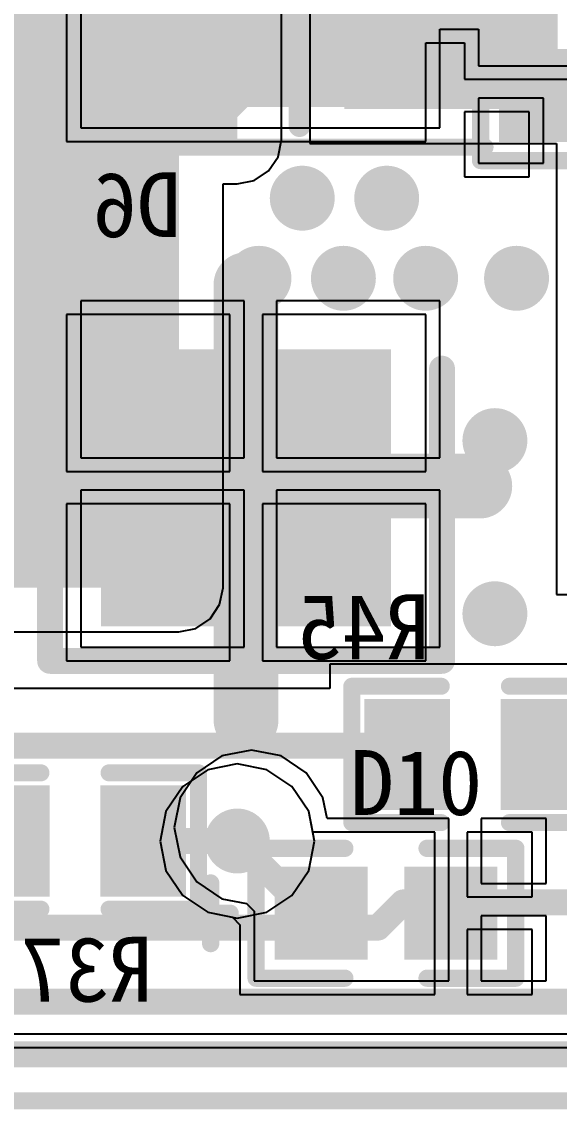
# Model space of a CAD drawing. Header units: millimetres. Extents: x 192 to 285.3, y 128.7 to 184.7.
# Drawn here: x 223.99 to 230.3, y 134.5 to 147.27 of the extents above; entities that cross this region are included whole.
import ezdxf

# ---------------------------------------------------------------- set-up
doc = ezdxf.new("R2010")
doc.units = ezdxf.units.MM
for name, color, linetype in [('BottomLayer', 5, 'Continuous'), ('BottomOverlay', 54, 'Continuous'), ('BottomPaste', 16, 'Continuous'), ('BottomSolder', 6, 'Continuous'), ('ConnectLayer', 7, 'Continuous'), ('KeepOutLayer', 6, 'Continuous'), ('MidLayer1', 16, 'Continuous'), ('MidLayer2', 76, 'Continuous'), ('MultiLayer', 9, 'Continuous'), ('TopLayer', 1, 'Continuous'), ('TopOverlay', 2, 'Continuous'), ('TopPaste', 8, 'Continuous'), ('TopSolder', 216, 'Continuous'), ('ViaHoleLayer', 16, 'Continuous')]:
    doc.layers.add(name, color=color, linetype=linetype)

# ---------------------------------------------------------------- blocks, each defined once
blk = doc.blocks.new('0603_____11')
at = {"layer": 'TopLayer'}
for points in [[(0.4445, 0.4445), (-0.4445, 0.4445), (0.4445, -0.4445), (-0.4445, -0.4445)], [(1.9685, 0.4445), (1.0795, 0.4445), (1.9685, -0.4445), (1.0795, -0.4445)]]:
    blk.add_solid(points, dxfattribs=at)
at = {"layer": 'TopOverlay', "const_width": 0.2032}
for points in [[(-0.762, 0.762), (0.2794, 0.762)], [(-0.762, -0.762), (-0.762, 0.762)], [(1.2446, 0.762), (2.286, 0.762)], [(2.286, -0.762), (2.286, 0.762)], [(-1.2954, -0.3556), (-1.2954, 0.3556)], [(-1.5748, 0), (-1.0668, 0)], [(-0.762, -0.762), (0.2794, -0.762)], [(1.2446, -0.762), (2.286, -0.762)]]:
    blk.add_lwpolyline(points, dxfattribs=at)
at = {"layer": 'TopOverlay', "const_width": 0.1016}
for points in [[(-0.8128, 0.762, 1), (-0.7112, 0.762, 1)], [(-0.8128, 0.762, 1), (-0.7112, 0.762, 1)], [(0.2286, 0.762, 1), (0.3302, 0.762, 1)], [(1.1938, 0.762, 1), (1.2954, 0.762, 1)], [(2.2352, 0.762, 1), (2.3368, 0.762, 1)], [(2.2352, 0.762, 1), (2.3368, 0.762, 1)], [(-1.3462, 0.3556, 1), (-1.2446, 0.3556, 1)], [(-1.6256, 0, 1), (-1.524, 0, 1)], [(-1.1176, 0, 1), (-1.016, 0, 1)], [(-1.3462, -0.3556, 1), (-1.2446, -0.3556, 1)], [(-0.8128, -0.762, 1), (-0.7112, -0.762, 1)], [(-0.8128, -0.762, 1), (-0.7112, -0.762, 1)], [(0.2286, -0.762, 1), (0.3302, -0.762, 1)], [(1.1938, -0.762, 1), (1.2954, -0.762, 1)], [(2.2352, -0.762, 1), (2.3368, -0.762, 1)], [(2.2352, -0.762, 1), (2.3368, -0.762, 1)]]:
    blk.add_lwpolyline(points, format="xyb", close=True, dxfattribs=at)
at = {"layer": 'TopPaste'}
for points in [[(0.4445, 0.4445), (-0.4445, 0.4445), (0.4445, -0.4445), (-0.4445, -0.4445)], [(1.9685, 0.4445), (1.0795, 0.4445), (1.9685, -0.4445), (1.0795, -0.4445)]]:
    blk.add_solid(points, dxfattribs=at)
at = {"layer": 'TopSolder'}
for points in [[(0.5461, 0.5461), (-0.5461, 0.5461), (0.5461, -0.5461), (-0.5461, -0.5461)], [(2.0701, 0.5461), (0.9779, 0.5461), (2.0701, -0.5461), (0.9779, -0.5461)]]:
    blk.add_solid(points, dxfattribs=at)
blk = doc.blocks.new('DO_214AC_B_16')
at = {"layer": 'BottomLayer'}
for points in [[(-1.137, -0.806), (1.163, -0.806), (-1.137, 0.794), (1.163, 0.794)], [(3.263, -0.806), (5.563, -0.806), (3.263, 0.794), (5.563, 0.794)]]:
    blk.add_solid(points, dxfattribs=at)
at = {"layer": 'BottomOverlay'}
for points, const_width in [([(-0.387, 1.344), (4.813, 1.344)], 0.2), ([(1.619, 0.921), (2.635, -0.095)], 0.254), ([(1.619, -1.111), (1.619, 0.921)], 0.254), ([(2.635, -0.603), (2.635, 0.921)], 0.254), ([(1.619, -1.111), (2.635, -0.095)], 0.254), ([(2.635, -1.111), (2.635, -0.603)], 0.254), ([(-0.387, -1.356), (4.813, -1.356)], 0.2)]:
    blk.add_lwpolyline(points, dxfattribs=dict(at, const_width=const_width))
for points, const_width in [([(-0.437, 1.344, 1), (-0.337, 1.344, 1)], 0.1), ([(4.763, 1.344, 1), (4.863, 1.344, 1)], 0.1), ([(1.556, 0.921, 1), (1.683, 0.921, 1)], 0.127), ([(1.556, 0.921, 1), (1.683, 0.921, 1)], 0.127), ([(2.572, 0.921, 1), (2.699, 0.921, 1)], 0.127), ([(2.572, -0.095, 1), (2.699, -0.095, 1)], 0.127), ([(2.572, -0.095, 1), (2.699, -0.095, 1)], 0.127), ([(2.572, -0.603, 1), (2.699, -0.603, 1)], 0.127), ([(2.572, -0.603, 1), (2.699, -0.603, 1)], 0.127), ([(1.556, -1.111, 1), (1.683, -1.111, 1)], 0.127), ([(1.556, -1.111, 1), (1.683, -1.111, 1)], 0.127), ([(2.572, -1.111, 1), (2.699, -1.111, 1)], 0.127), ([(-0.437, -1.356, 1), (-0.337, -1.356, 1)], 0.1), ([(4.763, -1.356, 1), (4.863, -1.356, 1)], 0.1)]:
    blk.add_lwpolyline(points, format="xyb", close=True, dxfattribs=dict(at, const_width=const_width))
at = {"layer": 'BottomPaste'}
for points in [[(-1.137, -0.806), (1.163, -0.806), (-1.137, 0.794), (1.163, 0.794)], [(3.263, -0.806), (5.563, -0.806), (3.263, 0.794), (5.563, 0.794)]]:
    blk.add_solid(points, dxfattribs=at)
at = {"layer": 'BottomSolder'}
for points in [[(-1.238, -0.908), (1.265, -0.908), (-1.238, 0.895), (1.265, 0.895)], [(3.162, -0.908), (5.665, -0.908), (3.162, 0.895), (5.665, 0.895)]]:
    blk.add_solid(points, dxfattribs=at)
blk = doc.blocks.new('0603_18')
at = {"layer": 'TopLayer'}
for points in [[(0.4445, 0.4445), (-0.4445, 0.4445), (0.4445, -0.4445), (-0.4445, -0.4445)], [(1.9685, 0.4445), (1.0795, 0.4445), (1.9685, -0.4445), (1.0795, -0.4445)]]:
    blk.add_solid(points, dxfattribs=at)
at = {"layer": 'TopOverlay', "const_width": 0.2032}
for points in [[(-0.762, -0.762), (-0.762, 0.762)], [(0.2794, 0.762), (-0.762, 0.762)], [(2.286, 0.762), (1.2446, 0.762)], [(2.286, -0.762), (2.286, 0.762)], [(0.2794, -0.762), (-0.762, -0.762)], [(2.286, -0.762), (1.2446, -0.762)]]:
    blk.add_lwpolyline(points, dxfattribs=at)
at = {"layer": 'TopOverlay', "const_width": 0.1016}
for points in [[(-0.8128, 0.762, 1), (-0.7112, 0.762, 1)], [(-0.8128, 0.762, 1), (-0.7112, 0.762, 1)], [(0.2286, 0.762, 1), (0.3302, 0.762, 1)], [(1.1938, 0.762, 1), (1.2954, 0.762, 1)], [(2.2352, 0.762, 1), (2.3368, 0.762, 1)], [(2.2352, 0.762, 1), (2.3368, 0.762, 1)], [(-0.8128, -0.762, 1), (-0.7112, -0.762, 1)], [(-0.8128, -0.762, 1), (-0.7112, -0.762, 1)], [(0.2286, -0.762, 1), (0.3302, -0.762, 1)], [(1.1938, -0.762, 1), (1.2954, -0.762, 1)], [(2.2352, -0.762, 1), (2.3368, -0.762, 1)], [(2.2352, -0.762, 1), (2.3368, -0.762, 1)]]:
    blk.add_lwpolyline(points, format="xyb", close=True, dxfattribs=at)
at = {"layer": 'TopPaste'}
for points in [[(0.4445, 0.4445), (-0.4445, 0.4445), (0.4445, -0.4445), (-0.4445, -0.4445)], [(1.9685, 0.4445), (1.0795, 0.4445), (1.9685, -0.4445), (1.0795, -0.4445)]]:
    blk.add_solid(points, dxfattribs=at)
at = {"layer": 'TopSolder'}
for points in [[(0.5461, 0.5461), (-0.5461, 0.5461), (0.5461, -0.5461), (-0.5461, -0.5461)], [(2.0701, 0.5461), (0.9779, 0.5461), (2.0701, -0.5461), (0.9779, -0.5461)]]:
    blk.add_solid(points, dxfattribs=at)
blk = doc.blocks.new('7343_68')
at = {"layer": 'TopLayer'}
for points in [[(1.524, 1.6), (-1.524, 1.6), (1.524, -1.6), (-1.524, -1.6)], [(7.62, 1.6), (4.572, 1.6), (7.62, -1.6), (4.572, -1.6)]]:
    blk.add_solid(points, dxfattribs=at)
at = {"layer": 'TopOverlay', "const_width": 0.305}
for points in [[(-2.159, 1.792), (-1.651, 2.3)], [(1.397, 2.3), (-1.651, 2.3)], [(8.128, 2.3), (4.699, 2.3)], [(8.128, -2.3), (8.128, 2.3)], [(-2.159, -1.792), (-2.159, 1.792)], [(-1.651, -2.3), (-2.159, -1.792)], [(1.397, -2.3), (-1.651, -2.3)], [(8.128, -2.3), (4.699, -2.3)]]:
    blk.add_lwpolyline(points, dxfattribs=at)
at = {"layer": 'TopOverlay', "const_width": 0.152}
for points in [[(-1.727, 2.3, 1), (-1.575, 2.3, 1)], [(-1.727, 2.3, 1), (-1.575, 2.3, 1)], [(1.321, 2.3, 1), (1.473, 2.3, 1)], [(4.623, 2.3, 1), (4.775, 2.3, 1)], [(8.052, 2.3, 1), (8.204, 2.3, 1)], [(8.052, 2.3, 1), (8.204, 2.3, 1)], [(-2.235, 1.792, 1), (-2.083, 1.792, 1)], [(-2.235, 1.792, 1), (-2.083, 1.792, 1)], [(-2.235, -1.792, 1), (-2.083, -1.792, 1)], [(-2.235, -1.792, 1), (-2.083, -1.792, 1)], [(-1.727, -2.3, 1), (-1.575, -2.3, 1)], [(-1.727, -2.3, 1), (-1.575, -2.3, 1)], [(1.321, -2.3, 1), (1.473, -2.3, 1)], [(4.623, -2.3, 1), (4.775, -2.3, 1)], [(8.052, -2.3, 1), (8.204, -2.3, 1)], [(8.052, -2.3, 1), (8.204, -2.3, 1)]]:
    blk.add_lwpolyline(points, format="xyb", close=True, dxfattribs=at)
at = {"layer": 'TopPaste'}
for points in [[(1.524, 1.6), (-1.524, 1.6), (1.524, -1.6), (-1.524, -1.6)], [(7.62, 1.6), (4.572, 1.6), (7.62, -1.6), (4.572, -1.6)]]:
    blk.add_solid(points, dxfattribs=at)
at = {"layer": 'TopSolder'}
for points in [[(1.626, 1.702), (-1.626, 1.702), (1.626, -1.702), (-1.626, -1.702)], [(7.722, 1.702), (4.47, 1.702), (7.722, -1.702), (4.47, -1.702)]]:
    blk.add_solid(points, dxfattribs=at)
blk = doc.blocks.new('0603_B_112')
at = {"layer": 'BottomLayer'}
for points in [[(-1.2, -0.55), (-0.4, -0.55), (-1.2, 0.55), (-0.4, 0.55)], [(0.4, -0.55), (1.2, -0.55), (0.4, 0.55), (1.2, 0.55)]]:
    blk.add_solid(points, dxfattribs=at)
at = {"layer": 'BottomOverlay', "const_width": 0.2}
for points in [[(-1.45, 0.8), (-0.4, 0.8)], [(-1.45, -0.8), (-1.45, 0.8)], [(0.4, 0.8), (1.45, 0.8)], [(1.45, -0.8), (1.45, 0.8)], [(-1.45, -0.8), (-0.4, -0.8)], [(0.4, -0.8), (1.45, -0.8)]]:
    blk.add_lwpolyline(points, dxfattribs=at)
at = {"layer": 'BottomOverlay', "const_width": 0.1}
for points in [[(-1.5, 0.8, 1), (-1.4, 0.8, 1)], [(-1.5, 0.8, 1), (-1.4, 0.8, 1)], [(-0.45, 0.8, 1), (-0.35, 0.8, 1)], [(0.35, 0.8, 1), (0.45, 0.8, 1)], [(1.4, 0.8, 1), (1.5, 0.8, 1)], [(1.4, 0.8, 1), (1.5, 0.8, 1)], [(-1.5, -0.8, 1), (-1.4, -0.8, 1)], [(-1.5, -0.8, 1), (-1.4, -0.8, 1)], [(-0.45, -0.8, 1), (-0.35, -0.8, 1)], [(0.35, -0.8, 1), (0.45, -0.8, 1)], [(1.4, -0.8, 1), (1.5, -0.8, 1)], [(1.4, -0.8, 1), (1.5, -0.8, 1)]]:
    blk.add_lwpolyline(points, format="xyb", close=True, dxfattribs=at)
at = {"layer": 'BottomPaste'}
for points in [[(-1.2, -0.55), (-0.4, -0.55), (-1.2, 0.55), (-0.4, 0.55)], [(0.4, -0.55), (1.2, -0.55), (0.4, 0.55), (1.2, 0.55)]]:
    blk.add_solid(points, dxfattribs=at)
at = {"layer": 'BottomSolder'}
for points in [[(-1.302, -0.652), (-0.298, -0.652), (-1.302, 0.652), (-0.298, 0.652)], [(0.298, -0.652), (1.302, -0.652), (0.298, 0.652), (1.302, 0.652)]]:
    blk.add_solid(points, dxfattribs=at)
blk = doc.blocks.new('0603_B_113')
at = {"layer": 'BottomLayer'}
for points in [[(-1.2, -0.55), (-0.4, -0.55), (-1.2, 0.55), (-0.4, 0.55)], [(0.4, -0.55), (1.2, -0.55), (0.4, 0.55), (1.2, 0.55)]]:
    blk.add_solid(points, dxfattribs=at)
at = {"layer": 'BottomOverlay', "const_width": 0.2}
for points in [[(-0.4, 0.8), (-1.45, 0.8)], [(-1.45, 0.8), (-1.45, -0.8)], [(1.45, 0.8), (0.4, 0.8)], [(1.45, 0.8), (1.45, -0.8)], [(-0.4, -0.8), (-1.45, -0.8)], [(1.45, -0.8), (0.4, -0.8)]]:
    blk.add_lwpolyline(points, dxfattribs=at)
at = {"layer": 'BottomOverlay', "const_width": 0.1}
for points in [[(-1.5, 0.8, 1), (-1.4, 0.8, 1)], [(-1.5, 0.8, 1), (-1.4, 0.8, 1)], [(-0.45, 0.8, 1), (-0.35, 0.8, 1)], [(0.35, 0.8, 1), (0.45, 0.8, 1)], [(1.4, 0.8, 1), (1.5, 0.8, 1)], [(1.4, 0.8, 1), (1.5, 0.8, 1)], [(-1.5, -0.8, 1), (-1.4, -0.8, 1)], [(-1.5, -0.8, 1), (-1.4, -0.8, 1)], [(-0.45, -0.8, 1), (-0.35, -0.8, 1)], [(0.35, -0.8, 1), (0.45, -0.8, 1)], [(1.4, -0.8, 1), (1.5, -0.8, 1)], [(1.4, -0.8, 1), (1.5, -0.8, 1)]]:
    blk.add_lwpolyline(points, format="xyb", close=True, dxfattribs=at)
at = {"layer": 'BottomPaste'}
for points in [[(-1.2, -0.55), (-0.4, -0.55), (-1.2, 0.55), (-0.4, 0.55)], [(0.4, -0.55), (1.2, -0.55), (0.4, 0.55), (1.2, 0.55)]]:
    blk.add_solid(points, dxfattribs=at)
at = {"layer": 'BottomSolder'}
for points in [[(-1.302, -0.652), (-0.298, -0.652), (-1.302, 0.652), (-0.298, 0.652)], [(0.298, -0.652), (1.302, -0.652), (0.298, 0.652), (1.302, 0.652)]]:
    blk.add_solid(points, dxfattribs=at)

msp = doc.modelspace()

# ---------------------------------------------------------------- linework, layer by layer
at = {"layer": 'BottomLayer'}
for p, q in [((227.038, 145.881), (227.038, 148.268)), ((227.371, 148.268), (227.371, 145.836)), ((226.999, 145.682), (227.038, 145.881)), ((227.371, 145.836), (230.265, 145.836)), ((230.265, 145.836), (230.265, 144.745)), ((226.887, 145.514), (226.999, 145.682)), ((226.719, 145.402), (226.887, 145.514)), ((226.52, 145.363), (226.719, 145.402)), ((226.353, 142.553), (226.353, 145.363)), ((226.353, 145.363), (226.52, 145.363)), ((230.265, 144.745), (230.265, 143.345)), ((230.265, 143.345), (230.265, 141.945)), ((226.353, 140.623), (226.353, 142.553)), ((230.265, 141.945), (230.265, 140.545)), ((226.313, 140.425), (226.353, 140.623)), ((230.265, 140.545), (232.815, 140.545)), ((226.201, 140.257), (226.313, 140.425)), ((225.835, 140.105), (226.033, 140.144)), ((226.033, 140.144), (226.201, 140.257)), ((220.78, 140.105), (225.835, 140.105)), ((231.022, 139.725), (227.606, 139.725)), ((227.606, 139.725), (227.606, 139.442)), ((227.606, 139.442), (221.72, 139.442))]:
    msp.add_line(p, q, dxfattribs=at)
for points, const_width in [([(227.092, 145.195, 1), (227.473, 145.195, 1)], 0.381), ([(228.083, 145.195, 1), (228.464, 145.195, 1)], 0.381), ([(226.584, 144.255, 1), (226.965, 144.255, 1)], 0.381), ([(227.575, 144.255, 1), (227.956, 144.255, 1)], 0.381), ([(228.54, 144.255, 1), (228.921, 144.255, 1)], 0.381), ([(229.607, 144.255, 1), (229.988, 144.255, 1)], 0.381), ([(229.353, 142.35, 1), (229.734, 142.35, 1)], 0.381), ([(229.353, 140.318, 1), (229.734, 140.318, 1)], 0.381), ([(228.337, 138.769, 1), (228.489, 138.769, 1)], 0.152), ([(228.337, 138.769, 1), (228.489, 138.769, 1)], 0.152), ([(228.438, 138.667, 1), (228.591, 138.667, 1)], 0.152), ([(230.038, 138.667, 1), (230.191, 138.667, 1)], 0.152), ([(226.33, 137.651, 1), (226.711, 137.651, 1)], 0.381), ([(225.339, 137.651, 1), (225.492, 137.651, 1)], 0.152), ([(226.444, 137.651, 1), (226.597, 137.651, 1)], 0.152), ([(228.39, 136.93, 1), (228.543, 136.93, 1)], 0.152), ([(228.39, 136.93, 1), (228.543, 136.93, 1)], 0.152), ([(228.095, 136.635, 1), (228.248, 136.635, 1)], 0.152), ([(228.095, 136.635, 1), (228.248, 136.635, 1)], 0.152)]:
    msp.add_lwpolyline(points, format="xyb", close=True, dxfattribs=dict(at, const_width=const_width))
at = {"layer": 'BottomLayer', "const_width": 0.305}
for points in [[(221.72, 138.769), (228.413, 138.769)], [(228.413, 138.769), (228.514, 138.667)], [(230.114, 138.667), (230.731, 138.051)], [(225.415, 137.651), (226.52, 137.651)], [(228.171, 136.635), (228.466, 136.93)], [(228.466, 136.93), (231.435, 136.93)], [(220.399, 136.635), (228.171, 136.635)], [(215.167, 135.765), (234.248, 135.765)], [(214.709, 135.149), (241.125, 135.149)]]:
    msp.add_lwpolyline(points, dxfattribs=at)
at = {"layer": 'BottomLayer'}
for points in [[(227.917, 146.414), (230.203, 146.414), (227.917, 151.621), (230.203, 151.621)], [(225.147, 145.881), (226.52, 145.881), (225.147, 150.376), (226.52, 150.376)], [(221.821, 146.008), (225.758, 146.008), (221.821, 150.072), (225.758, 150.072)], [(223.269, 141.817), (225.835, 141.817), (223.269, 147.405), (225.835, 147.405)], [(220.78, 140.623), (225.835, 140.623), (220.78, 142.553), (225.835, 142.553)]]:
    msp.add_solid(points, dxfattribs=at)
at = {"layer": 'BottomOverlay', "const_width": 0.2}
msp.add_lwpolyline([(225.873, 145.824), (226.223, 145.824)], dxfattribs=at)
at = {"layer": 'BottomOverlay', "const_width": 0.1}
for points in [[(225.823, 145.824, 1), (225.923, 145.824, 1)], [(226.173, 145.824, 1), (226.273, 145.824, 1)]]:
    msp.add_lwpolyline(points, format="xyb", close=True, dxfattribs=at)
at = {"layer": 'ConnectLayer'}
for p, q in [((224.682, 150.085), (224.682, 146.021)), ((227.038, 145.881), (227.038, 148.268)), ((227.371, 148.268), (227.371, 145.836)), ((228.898, 146.021), (228.898, 147.177)), ((228.898, 147.177), (229.351, 147.177)), ((229.351, 147.177), (229.351, 147.131)), ((229.351, 147.131), (229.351, 146.75)), ((229.351, 146.75), (231.256, 146.75)), ((230.113, 146.369), (229.351, 146.369)), ((229.351, 146.369), (229.351, 145.607)), ((230.113, 145.607), (230.113, 146.369)), ((224.682, 146.021), (228.898, 146.021)), ((226.999, 145.682), (227.038, 145.881)), ((227.371, 145.836), (230.265, 145.836)), ((230.265, 145.836), (230.265, 144.745)), ((226.887, 145.514), (226.999, 145.682)), ((226.719, 145.402), (226.887, 145.514)), ((229.351, 145.607), (230.113, 145.607)), ((226.52, 145.363), (226.719, 145.402)), ((226.353, 142.553), (226.353, 145.363)), ((226.353, 145.363), (226.52, 145.363)), ((230.265, 144.745), (230.265, 143.345)), ((226.599, 143.989), (224.682, 143.989)), ((224.682, 143.989), (224.682, 142.148)), ((226.599, 142.148), (226.599, 143.989)), ((228.898, 143.989), (226.98, 143.989)), ((226.98, 143.989), (226.98, 142.148)), ((228.898, 142.148), (228.898, 143.989)), ((230.265, 143.345), (230.265, 141.945)), ((226.353, 140.623), (226.353, 142.553)), ((224.682, 142.148), (226.599, 142.148)), ((226.98, 142.148), (228.898, 142.148)), ((230.265, 141.945), (230.265, 140.545)), ((226.599, 141.767), (224.682, 141.767)), ((224.682, 141.767), (224.682, 139.925)), ((226.599, 139.925), (226.599, 141.767)), ((228.898, 141.767), (226.98, 141.767)), ((226.98, 141.767), (226.98, 139.925)), ((228.898, 139.925), (228.898, 141.767)), ((226.313, 140.425), (226.353, 140.623)), ((230.265, 140.545), (232.815, 140.545)), ((226.201, 140.257), (226.313, 140.425)), ((225.835, 140.105), (226.033, 140.144)), ((226.033, 140.144), (226.201, 140.257)), ((220.78, 140.105), (225.835, 140.105)), ((224.682, 139.925), (226.599, 139.925)), ((226.98, 139.925), (228.898, 139.925)), ((231.022, 139.725), (227.606, 139.725)), ((227.606, 139.725), (227.606, 139.442)), ((227.606, 139.442), (221.72, 139.442)), ((226.34, 138.649), (226.046, 138.452)), ((226.687, 138.718), (226.34, 138.649)), ((227.034, 138.649), (226.687, 138.718)), ((227.328, 138.452), (227.034, 138.649)), ((226.174, 138.488), (225.879, 138.292)), ((226.52, 138.557), (226.174, 138.488)), ((226.867, 138.488), (226.52, 138.557)), ((227.161, 138.292), (226.867, 138.488)), ((226.046, 138.452), (225.849, 138.158)), ((227.524, 138.158), (227.328, 138.452)), ((225.879, 138.292), (225.683, 137.998)), ((227.358, 137.998), (227.161, 138.292)), ((225.849, 138.158), (225.78, 137.811)), ((227.573, 137.916), (227.524, 138.158)), ((225.683, 137.998), (225.614, 137.651)), ((227.427, 137.651), (227.358, 137.998)), ((229.003, 137.916), (227.573, 137.916)), ((229.003, 136.963), (229.003, 137.916)), ((230.146, 137.916), (229.384, 137.916)), ((229.384, 137.916), (229.384, 137.154)), ((230.146, 137.154), (230.146, 137.916)), ((225.78, 137.811), (225.849, 137.464)), ((225.614, 137.651), (225.683, 137.304)), ((227.358, 137.304), (227.427, 137.651)), ((225.849, 137.464), (226.046, 137.17)), ((225.683, 137.304), (225.879, 137.01)), ((227.161, 137.01), (227.358, 137.304)), ((226.046, 137.17), (226.34, 136.974)), ((229.384, 137.154), (230.146, 137.154)), ((225.879, 137.01), (226.174, 136.814)), ((226.34, 136.974), (226.63, 136.916)), ((226.867, 136.814), (227.161, 137.01)), ((229.003, 136.011), (229.003, 136.963)), ((226.63, 136.916), (226.717, 136.828)), ((226.717, 136.828), (226.717, 136.011)), ((226.174, 136.814), (226.52, 136.745)), ((226.52, 136.745), (226.867, 136.814)), ((230.146, 136.773), (229.384, 136.773)), ((229.384, 136.773), (229.384, 136.011)), ((230.146, 136.011), (230.146, 136.773)), ((226.717, 136.011), (229.003, 136.011)), ((229.384, 136.011), (230.146, 136.011)), ((237.519, 135.383), (210.4, 135.383)), ((237.353, 135.223), (209.523, 135.223))]:
    msp.add_line(p, q, dxfattribs=at)
at = {"layer": 'KeepOutLayer', "const_width": 0.2}
msp.add_lwpolyline([(193.603, 134.603), (264.603, 134.603)], dxfattribs=at)
at = {"layer": 'MidLayer1'}
for p, q in [((226.174, 138.488), (225.879, 138.292)), ((226.52, 138.557), (226.174, 138.488)), ((226.867, 138.488), (226.52, 138.557)), ((227.161, 138.292), (226.867, 138.488)), ((225.879, 138.292), (225.683, 137.998)), ((227.358, 137.998), (227.161, 138.292)), ((225.683, 137.998), (225.614, 137.651)), ((227.427, 137.651), (227.358, 137.998)), ((225.614, 137.651), (225.683, 137.304)), ((227.358, 137.304), (227.427, 137.651)), ((225.683, 137.304), (225.879, 137.01)), ((227.161, 137.01), (227.358, 137.304)), ((225.879, 137.01), (226.174, 136.814)), ((226.867, 136.814), (227.161, 137.01)), ((226.174, 136.814), (226.52, 136.745)), ((226.52, 136.745), (226.867, 136.814)), ((237.353, 135.223), (209.523, 135.223))]:
    msp.add_line(p, q, dxfattribs=at)
at = {"layer": 'MidLayer1', "const_width": 0.381}
for points in [[(227.092, 145.195, 1), (227.473, 145.195, 1)], [(228.083, 145.195, 1), (228.464, 145.195, 1)], [(226.584, 144.255, 1), (226.965, 144.255, 1)], [(227.575, 144.255, 1), (227.956, 144.255, 1)], [(228.54, 144.255, 1), (228.921, 144.255, 1)], [(229.607, 144.255, 1), (229.988, 144.255, 1)], [(229.353, 142.35, 1), (229.734, 142.35, 1)], [(229.353, 140.318, 1), (229.734, 140.318, 1)], [(226.33, 137.651, 1), (226.711, 137.651, 1)]]:
    msp.add_lwpolyline(points, format="xyb", close=True, dxfattribs=at)
at = {"layer": 'MidLayer2'}
for p, q in [((226.174, 138.488), (225.879, 138.292)), ((226.52, 138.557), (226.174, 138.488)), ((226.867, 138.488), (226.52, 138.557)), ((227.161, 138.292), (226.867, 138.488)), ((225.879, 138.292), (225.683, 137.998)), ((227.358, 137.998), (227.161, 138.292)), ((225.683, 137.998), (225.614, 137.651)), ((227.427, 137.651), (227.358, 137.998)), ((225.614, 137.651), (225.683, 137.304)), ((227.358, 137.304), (227.427, 137.651)), ((225.683, 137.304), (225.879, 137.01)), ((227.161, 137.01), (227.358, 137.304)), ((225.879, 137.01), (226.174, 136.814)), ((226.867, 136.814), (227.161, 137.01)), ((226.174, 136.814), (226.52, 136.745)), ((226.52, 136.745), (226.867, 136.814)), ((237.353, 135.223), (209.523, 135.223))]:
    msp.add_line(p, q, dxfattribs=at)
at = {"layer": 'MidLayer2', "const_width": 0.381}
for points in [[(227.092, 145.195, 1), (227.473, 145.195, 1)], [(228.083, 145.195, 1), (228.464, 145.195, 1)], [(226.584, 144.255, 1), (226.965, 144.255, 1)], [(227.575, 144.255, 1), (227.956, 144.255, 1)], [(228.54, 144.255, 1), (228.921, 144.255, 1)], [(229.607, 144.255, 1), (229.988, 144.255, 1)], [(229.353, 142.35, 1), (229.734, 142.35, 1)], [(229.353, 140.318, 1), (229.734, 140.318, 1)], [(226.33, 137.651, 1), (226.711, 137.651, 1)]]:
    msp.add_lwpolyline(points, format="xyb", close=True, dxfattribs=at)
at = {"layer": 'MultiLayer', "const_width": 0.381}
for points in [[(227.092, 145.195, 1), (227.473, 145.195, 1)], [(228.083, 145.195, 1), (228.464, 145.195, 1)], [(226.584, 144.255, 1), (226.965, 144.255, 1)], [(227.575, 144.255, 1), (227.956, 144.255, 1)], [(228.54, 144.255, 1), (228.921, 144.255, 1)], [(229.607, 144.255, 1), (229.988, 144.255, 1)], [(229.353, 142.35, 1), (229.734, 142.35, 1)], [(229.353, 140.318, 1), (229.734, 140.318, 1)], [(226.33, 137.651, 1), (226.711, 137.651, 1)]]:
    msp.add_lwpolyline(points, format="xyb", close=True, dxfattribs=at)
at = {"layer": 'TopLayer'}
for p, q in [((224.515, 149.925), (224.515, 145.861)), ((228.731, 145.861), (228.731, 147.017)), ((228.731, 147.017), (229.185, 147.017)), ((229.185, 147.017), (229.185, 146.971)), ((229.185, 146.971), (229.185, 146.59)), ((229.185, 146.59), (231.09, 146.59)), ((229.947, 146.209), (229.185, 146.209)), ((229.185, 146.209), (229.185, 145.447)), ((229.947, 145.447), (229.947, 146.209)), ((224.515, 145.861), (228.731, 145.861)), ((229.185, 145.447), (229.947, 145.447)), ((226.433, 143.829), (224.515, 143.829)), ((224.515, 143.829), (224.515, 141.988)), ((226.433, 141.988), (226.433, 143.829)), ((228.731, 143.829), (226.814, 143.829)), ((226.814, 143.829), (226.814, 141.988)), ((228.731, 141.988), (228.731, 143.829)), ((224.515, 141.988), (226.433, 141.988)), ((226.814, 141.988), (228.731, 141.988)), ((226.433, 141.607), (224.515, 141.607)), ((224.515, 141.607), (224.515, 139.765)), ((226.433, 139.765), (226.433, 141.607)), ((228.731, 141.607), (226.814, 141.607)), ((226.814, 141.607), (226.814, 139.765)), ((228.731, 139.765), (228.731, 141.607)), ((224.515, 139.765), (226.433, 139.765)), ((226.814, 139.765), (228.731, 139.765)), ((226.174, 138.488), (225.879, 138.292)), ((226.52, 138.557), (226.174, 138.488)), ((226.867, 138.488), (226.52, 138.557)), ((227.161, 138.292), (226.867, 138.488)), ((225.879, 138.292), (225.683, 137.998)), ((227.358, 137.998), (227.161, 138.292)), ((225.683, 137.998), (225.614, 137.651)), ((227.406, 137.756), (227.358, 137.998)), ((228.837, 137.756), (227.406, 137.756)), ((228.837, 136.803), (228.837, 137.756)), ((229.98, 137.756), (229.218, 137.756)), ((229.218, 137.756), (229.218, 136.994)), ((229.98, 136.994), (229.98, 137.756)), ((225.614, 137.651), (225.683, 137.304)), ((225.683, 137.304), (225.879, 137.01)), ((225.879, 137.01), (226.174, 136.814)), ((229.218, 136.994), (229.98, 136.994)), ((226.174, 136.814), (226.463, 136.756)), ((226.463, 136.756), (226.551, 136.668)), ((228.837, 135.851), (228.837, 136.803)), ((226.551, 136.668), (226.551, 135.851)), ((229.98, 136.613), (229.218, 136.613)), ((229.218, 136.613), (229.218, 135.851)), ((229.98, 135.851), (229.98, 136.613)), ((226.551, 135.851), (228.837, 135.851)), ((229.218, 135.851), (229.98, 135.851)), ((237.353, 135.223), (210.234, 135.223))]:
    msp.add_line(p, q, dxfattribs=at)
for points, const_width in [([(227.092, 145.195, 1), (227.473, 145.195, 1)], 0.381), ([(228.083, 145.195, 1), (228.464, 145.195, 1)], 0.381), ([(224.222, 144.458, 1), (224.603, 144.458, 1)], 0.381), ([(226.584, 144.255, 1), (226.965, 144.255, 1)], 0.381), ([(227.575, 144.255, 1), (227.956, 144.255, 1)], 0.381), ([(228.54, 144.255, 1), (228.921, 144.255, 1)], 0.381), ([(229.607, 144.255, 1), (229.988, 144.255, 1)], 0.381), ([(226.432, 144.179, 1), (226.813, 144.179, 1)], 0.381), ([(229.353, 142.35, 1), (229.734, 142.35, 1)], 0.381), ([(223.993, 141.817, 1), (224.374, 141.817, 1)], 0.381), ([(229.175, 141.817, 1), (229.556, 141.817, 1)], 0.381), ([(229.353, 140.318, 1), (229.734, 140.318, 1)], 0.381), ([(226.432, 139.073, 1), (226.813, 139.073, 1)], 0.381), ([(226.33, 137.651, 1), (226.711, 137.651, 1)], 0.381), ([(226.444, 137.651, 1), (226.597, 137.651, 1)], 0.152), ([(227.292, 136.803, 1), (227.445, 136.803, 1)], 0.152), ([(227.293, 136.803, 1), (227.443, 136.803, 1)], 0.15), ([(227.428, 136.803, 1), (227.578, 136.803, 1)], 0.15)]:
    msp.add_lwpolyline(points, format="xyb", close=True, dxfattribs=dict(at, const_width=const_width))
for points, const_width in [([(220.983, 144.458), (224.412, 144.458)], 0.762), ([(226.622, 139.073), (226.622, 144.179)], 0.762), ([(224.184, 141.817), (229.365, 141.817)], 0.762), ([(226.52, 137.651), (227.368, 136.803)], 0.305), ([(227.368, 136.803), (227.503, 136.803)], 0.3)]:
    msp.add_lwpolyline(points, dxfattribs=dict(at, const_width=const_width))
at = {"layer": 'ViaHoleLayer', "const_width": 0.191}
for points in [[(227.187, 145.195, 1), (227.378, 145.195, 1)], [(228.178, 145.195, 1), (228.368, 145.195, 1)], [(226.679, 144.255, 1), (226.87, 144.255, 1)], [(227.67, 144.255, 1), (227.861, 144.255, 1)], [(228.635, 144.255, 1), (228.825, 144.255, 1)], [(229.702, 144.255, 1), (229.892, 144.255, 1)], [(229.448, 142.35, 1), (229.638, 142.35, 1)], [(229.448, 140.318, 1), (229.638, 140.318, 1)], [(226.425, 137.651, 1), (226.616, 137.651, 1)]]:
    msp.add_lwpolyline(points, format="xyb", close=True, dxfattribs=at)

# ---------------------------------------------------------------- block references
for name, p, rotation in [('7343_68', (226.623, 147.893), 270), ('0603_18', (230.137, 147.923), 270), ('DO_214AC_B_16', (224.615, 147.151), 360), ('0603_B_113', (229.314, 138.667), 180), ('0603_B_112', (224.615, 137.651), 360), ('0603_____11', (227.503, 136.803), 360)]:
    msp.add_blockref(name, p, dxfattribs=dict(rotation=rotation))

# ---------------------------------------------------------------- texts
at = {"layer": 'BottomOverlay', "text_generation_flag": 2}
for s, p in [('D6', (225.86, 144.738)), ('R45', (228.781, 139.785)), ('R37', (225.53, 135.765))]:
    msp.add_text(s, height=0.762, dxfattribs=at).set_placement(p)
at = {"layer": 'TopOverlay'}
msp.add_text('D10', height=0.762, dxfattribs=at).set_placement((227.841, 137.956))

doc.saveas('drawing.dxf')
